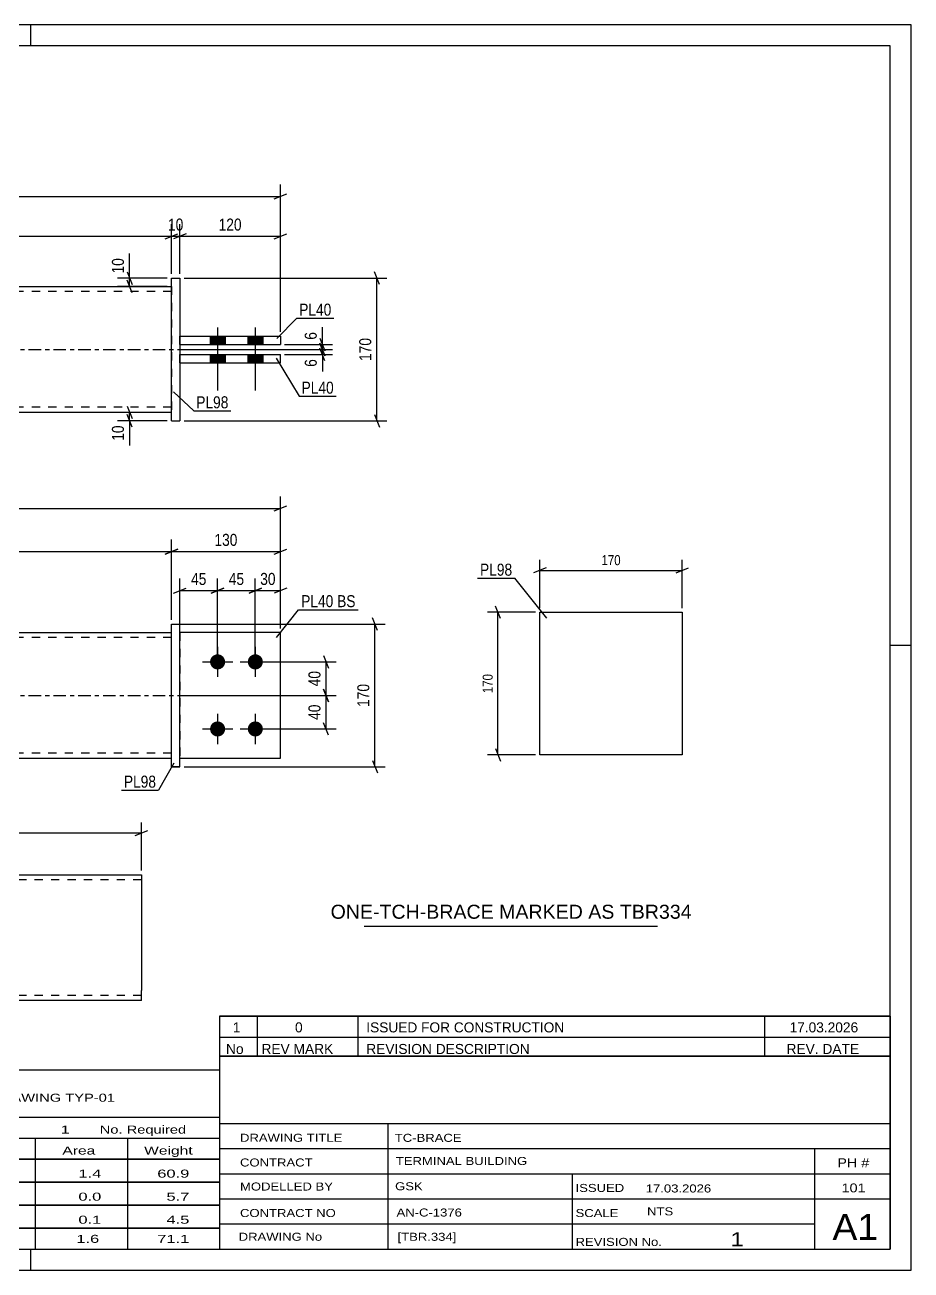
# Model space of a CAD drawing. Header units: millimetres. Extents: x 0 to 420, y 0 to 297.
# Drawn here: x 208.6 to 420, y 0 to 297 of the extents above; entities that cross this region are included whole.
import ezdxf

# ---------------------------------------------------------------- set-up
doc = ezdxf.new("R2010")
doc.units = ezdxf.units.MM
doc.linetypes.add('DXK_LINE_DOT2', pattern=[3.9198, 1.9599, -1.9599])
doc.linetypes.add('DXK_LINE_DOT3', pattern=[5.9187, 2.979, -0.9799, 0.9799, -0.9799])
doc.styles.add('Arial', font='ARIAL.TTF', dxfattribs={"height": 0.2})
doc.styles.add('Arial Narrow', font='ARIALN.TTF', dxfattribs={"height": 0.2})

# ---------------------------------------------------------------- blocks, each defined once
blk = doc.blocks.new('Unknown-581363217-1163')
at = {"color": 5, "linetype": 'Continuous'}
for p, q in [((420, 297), (0, 297)), ((210, 292), (210, 297)), ((420, 0), (420, 297)), ((415, 292), (5, 292)), ((415, 5), (415, 292)), ((420, 149), (415, 149)), ((5, 5), (415, 5)), ((210, 0), (210, 5)), ((0, 0), (420, 0))]:
    blk.add_line(p, q, dxfattribs=at)
blk = doc.blocks.new('Part-581363217-4012 - 4011')
at = {"color": 2, "linetype": 'Continuous'}
for p, q in [((331.41, 156.89), (365.41, 156.89)), ((331.41, 122.89), (331.41, 156.89)), ((365.41, 156.89), (365.41, 122.89)), ((365.41, 122.89), (331.41, 122.89))]:
    blk.add_line(p, q, dxfattribs=at)
blk = doc.blocks.new('Part-581363217-4025 - 4024')
at = {"color": 2, "linetype": 'Continuous'}
for p, q in [((155.35, 91.88), (155.35, 94.28)), ((155.35, 94.28), (195.35, 94.28)), ((196.35, 94.28), (236.35, 94.28)), ((236.35, 94.28), (236.35, 94.1)), ((236.35, 94.1), (236.35, 91.88)), ((155.35, 66.68), (155.35, 91.88)), ((236.35, 91.88), (236.35, 66.68)), ((155.35, 64.46), (155.35, 66.68)), ((236.35, 64.28), (236.35, 66.68)), ((155.35, 64.28), (155.35, 64.46)), ((195.35, 64.28), (155.35, 64.28)), ((236.35, 64.28), (196.35, 64.28))]:
    blk.add_line(p, q, dxfattribs=at)
at = {"color": 7, "linetype": 'DXK_LINE_DOT2'}
for p, q in [((195.35, 93.08), (155.35, 93.08)), ((236.35, 93.08), (196.35, 93.08)), ((236.35, 93.57), (236.35, 91.88)), ((155.35, 66.68), (155.35, 64.98)), ((155.35, 65.48), (155.35, 65.57)), ((195.35, 65.48), (155.35, 65.48)), ((236.35, 65.48), (196.35, 65.48)), ((236.35, 65.57), (236.35, 66.22)), ((236.35, 65.48), (236.35, 65.57)), ((236.35, 65.48), (236.35, 65.57)), ((155.35, 64.28), (155.35, 64.28))]:
    blk.add_line(p, q, dxfattribs=at)
blk = doc.blocks.new('Part-581363217-1797 - 1794')
at = {"color": 7, "linetype": 'DXK_LINE_DOT2'}
for p, q in [((269.53, 152.07), (245.53, 152.07)), ((245.53, 152.07), (245.53, 122.07)), ((269.53, 122.07), (269.53, 152.07)), ((245.53, 122.07), (269.53, 122.07))]:
    blk.add_line(p, q, dxfattribs=at)
blk = doc.blocks.new('Part-581363217-1798 - 1794')
at = {"color": 2, "linetype": 'Continuous'}
for p, q in [((269.53, 152.07), (245.53, 152.07)), ((269.53, 122.07), (269.53, 152.07)), ((245.53, 122.07), (269.53, 122.07))]:
    blk.add_line(p, q, dxfattribs=at)
at = {"color": 7, "linetype": 'DXK_LINE_DOT2'}
blk.add_line((245.53, 152.07), (245.53, 122.07), dxfattribs=at)
blk = doc.blocks.new('Part-581363217-1799 - 1794')
at = {"color": 2, "linetype": 'Continuous'}
for p, q in [((243.53, 120.07), (243.53, 154.07)), ((243.53, 154.07), (245.53, 154.07)), ((245.53, 120.07), (245.53, 154.07)), ((245.53, 120.07), (243.53, 120.07)), ((243.53, 120.07), (243.53, 120.07))]:
    blk.add_line(p, q, dxfattribs=at)
at = {"color": 7, "linetype": 'DXK_LINE_DOT2'}
for p, q in [((243.53, 154.07), (245.53, 154.07)), ((243.53, 120.07), (245.53, 120.07))]:
    blk.add_line(p, q, dxfattribs=at)
blk = doc.blocks.new('Part-581363217-1803 - 1794')
at = {"linetype": 'Continuous'}
blk.add_hatch(color=2, dxfattribs=at).paths.add_polyline_path([(203.43, 152.07), (202.63, 153.47), (204.23, 153.47)])
at = {"color": 2, "linetype": 'Continuous'}
for p, q in [((163.43, 152.07), (203.43, 152.07)), ((203.43, 152.07), (202.63, 153.47)), ((202.63, 153.47), (204.23, 153.47)), ((204.23, 153.47), (203.43, 152.07)), ((203.53, 152.07), (243.53, 152.07)), ((163.43, 122.07), (203.43, 122.07)), ((203.53, 122.07), (243.53, 122.07))]:
    blk.add_line(p, q, dxfattribs=at)
at = {"color": 7, "linetype": 'DXK_LINE_DOT2'}
for p, q in [((163.43, 122.07), (163.43, 152.07)), ((243.53, 122.07), (243.53, 152.07)), ((203.43, 150.87), (163.43, 150.87)), ((243.53, 150.87), (203.53, 150.87)), ((203.43, 123.27), (163.43, 123.27)), ((243.53, 123.27), (203.53, 123.27))]:
    blk.add_line(p, q, dxfattribs=at)
at = {"color": 7, "linetype": 'DXK_LINE_DOT3'}
for p, q in [((153.43, 137.07), (203.43, 137.07)), ((203.53, 137.07), (253.53, 137.07))]:
    blk.add_line(p, q, dxfattribs=at)
at = {"color": 2, "linetype": 'Continuous'}
blk.add_circle((203.43, 152.97), 1, dxfattribs=at)
blk = doc.blocks.new('Bolt-581363217-1804 - 1794')
at = {"linetype": 'Continuous'}
for points in [[(254.53, 146.87, -1), (254.53, 143.27, -1)], [(263.53, 146.87, -1), (263.53, 143.27, -1)], [(254.53, 130.87, -1), (254.53, 127.27, -1)], [(263.53, 130.87, -1), (263.53, 127.27, -1)]]:
    blk.add_hatch(color=1, dxfattribs=at).paths.add_polyline_path(points)
at = {"color": 1, "linetype": 'Continuous'}
for p, q in [((254.53, 148.67), (254.53, 141.47)), ((263.53, 148.67), (263.53, 141.47)), ((250.93, 145.07), (258.13, 145.07)), ((259.93, 145.07), (267.13, 145.07)), ((254.53, 132.67), (254.53, 125.47)), ((263.53, 132.67), (263.53, 125.47)), ((250.93, 129.07), (258.13, 129.07)), ((259.93, 129.07), (267.13, 129.07))]:
    blk.add_line(p, q, dxfattribs=at)
blk = doc.blocks.new('Bolt-581363217-2572 - 2564')
at = {"linetype": 'Continuous'}
for points in [[(256.33, 222.79), (252.73, 222.79), (252.73, 220.79), (256.33, 220.79)], [(256.33, 222.79), (252.73, 222.79), (252.73, 220.79), (256.33, 220.79)], [(265.33, 222.79), (261.73, 222.79), (261.73, 220.79), (265.33, 220.79)], [(265.33, 222.79), (261.73, 222.79), (261.73, 220.79), (265.33, 220.79)], [(256.33, 218.39), (252.73, 218.39), (252.73, 216.39), (256.33, 216.39)], [(256.33, 218.39), (252.73, 218.39), (252.73, 216.39), (256.33, 216.39)], [(265.33, 218.39), (261.73, 218.39), (261.73, 216.39), (265.33, 216.39)], [(265.33, 218.39), (261.73, 218.39), (261.73, 216.39), (265.33, 216.39)]]:
    blk.add_hatch(color=1, dxfattribs=at).paths.add_polyline_path(points)
at = {"color": 1, "linetype": 'Continuous'}
for p, q in [((252.73, 222.79), (252.73, 220.79)), ((252.73, 222.79), (252.73, 220.79)), ((254.53, 224.79), (254.53, 209.79)), ((254.53, 224.79), (254.53, 209.79)), ((256.33, 222.79), (256.33, 220.79)), ((256.33, 222.79), (256.33, 220.79)), ((261.73, 222.79), (261.73, 220.79)), ((261.73, 222.79), (261.73, 220.79)), ((263.53, 224.79), (263.53, 209.79)), ((263.53, 224.79), (263.53, 209.79)), ((265.33, 222.79), (265.33, 220.79)), ((265.33, 222.79), (265.33, 220.79)), ((252.73, 218.39), (252.73, 216.39)), ((252.73, 218.39), (252.73, 216.39)), ((256.33, 218.39), (256.33, 216.39)), ((256.33, 218.39), (256.33, 216.39)), ((261.73, 218.39), (261.73, 216.39)), ((261.73, 218.39), (261.73, 216.39)), ((265.33, 218.39), (265.33, 216.39)), ((265.33, 218.39), (265.33, 216.39))]:
    blk.add_line(p, q, dxfattribs=at)
blk = doc.blocks.new('Part-581363217-2565 - 2564')
at = {"color": 2, "linetype": 'Continuous'}
for p, q in [((245.53, 222.79), (269.53, 222.79)), ((269.53, 222.79), (269.53, 220.79)), ((245.53, 220.79), (269.53, 220.79))]:
    blk.add_line(p, q, dxfattribs=at)
at = {"color": 7, "linetype": 'DXK_LINE_DOT2'}
for p, q in [((245.53, 220.79), (245.53, 222.79)), ((245.53, 222.79), (269.53, 222.79)), ((269.53, 222.79), (269.53, 222.79)), ((245.53, 220.79), (269.53, 220.79))]:
    blk.add_line(p, q, dxfattribs=at)
blk = doc.blocks.new('Part-581363217-2566 - 2564')
at = {"color": 2, "linetype": 'Continuous'}
for p, q in [((245.53, 218.39), (269.53, 218.39)), ((269.53, 216.39), (269.53, 218.39)), ((245.53, 216.39), (269.53, 216.39))]:
    blk.add_line(p, q, dxfattribs=at)
at = {"color": 7, "linetype": 'DXK_LINE_DOT2'}
for p, q in [((245.53, 216.39), (245.53, 218.39)), ((245.53, 218.39), (269.53, 218.39)), ((245.53, 216.39), (269.53, 216.39))]:
    blk.add_line(p, q, dxfattribs=at)
blk = doc.blocks.new('Part-581363217-2567 - 2564')
at = {"color": 2, "linetype": 'Continuous'}
for p, q in [((243.53, 236.59), (243.53, 236.59)), ((243.53, 202.59), (243.53, 236.59)), ((243.53, 236.59), (245.53, 236.59)), ((245.53, 236.59), (245.53, 236.59)), ((245.53, 236.59), (245.53, 202.59)), ((243.53, 202.59), (245.53, 202.59)), ((243.53, 202.59), (243.53, 202.59)), ((245.53, 202.59), (245.53, 202.59))]:
    blk.add_line(p, q, dxfattribs=at)
at = {"color": 7, "linetype": 'DXK_LINE_DOT2'}
for p, q in [((243.53, 236.59), (243.53, 236.59)), ((243.53, 236.59), (245.53, 236.59)), ((243.53, 202.59), (245.53, 202.59))]:
    blk.add_line(p, q, dxfattribs=at)
blk = doc.blocks.new('Part-581363217-2571 - 2564')
at = {"linetype": 'Continuous'}
blk.add_hatch(color=2, dxfattribs=at).paths.add_polyline_path([(203.43, 219.59), (202.63, 220.99), (204.23, 220.99)])
at = {"color": 2, "linetype": 'Continuous'}
for p, q in [((163.43, 234.59), (203.43, 234.59)), ((203.53, 234.59), (243.53, 234.59)), ((203.43, 219.59), (202.63, 220.99)), ((202.63, 220.99), (204.23, 220.99)), ((204.23, 220.99), (203.43, 219.59)), ((203.43, 204.59), (163.43, 204.59)), ((243.53, 204.59), (203.53, 204.59))]:
    blk.add_line(p, q, dxfattribs=at)
at = {"color": 7, "linetype": 'DXK_LINE_DOT2'}
for p, q in [((163.43, 204.59), (163.43, 234.59)), ((203.43, 233.39), (163.43, 233.39)), ((243.53, 233.39), (203.53, 233.39)), ((243.53, 234.59), (243.53, 204.59)), ((203.43, 205.79), (163.43, 205.79)), ((243.53, 205.79), (203.53, 205.79))]:
    blk.add_line(p, q, dxfattribs=at)
at = {"color": 7, "linetype": 'DXK_LINE_DOT3'}
for p, q in [((153.43, 219.59), (203.43, 219.59)), ((203.53, 219.59), (253.53, 219.59))]:
    blk.add_line(p, q, dxfattribs=at)
at = {"color": 2, "linetype": 'Continuous'}
blk.add_circle((203.43, 220.49), 1, dxfattribs=at)
blk = doc.blocks.new('StraightDimension-581363217-4108 - 4011')
at = {"color": 7, "linetype": 'Continuous'}
for p, q in [((331.41, 157.89), (331.41, 169.39)), ((365.41, 157.89), (365.41, 169.39)), ((332.91, 167.49), (329.91, 166.29)), ((331.41, 166.89), (365.41, 166.89)), ((363.91, 166.29), (366.91, 167.49))]:
    blk.add_line(p, q, dxfattribs=at)
at = {"color": 0}
blk.add_wipeout([(351.2, 167.64), (351.2, 171.14), (345.63, 171.14), (345.63, 167.64)], dxfattribs=at)
at = {"color": 3, "style": 'Arial Narrow'}
blk.add_text('170', height=2.386, dxfattribs=at).set_placement((346.13, 168.14))
blk = doc.blocks.new('StraightDimension-581363217-4112 - 4011')
at = {"color": 7, "linetype": 'Continuous'}
for p, q in [((322.01, 155.39), (320.81, 158.39)), ((330.41, 156.89), (318.91, 156.89)), ((321.41, 122.89), (321.41, 156.89)), ((330.41, 122.89), (318.91, 122.89)), ((320.81, 124.39), (322.01, 121.39))]:
    blk.add_line(p, q, dxfattribs=at)
at = {"color": 0}
blk.add_wipeout([(320.66, 142.68), (317.16, 142.68), (317.16, 137.11), (320.66, 137.11)], dxfattribs=at)
at = {"color": 3, "style": 'Arial Narrow'}
blk.add_text('170', height=2.386, rotation=90.0002, dxfattribs=at).set_placement((320.16, 137.61))
blk = doc.blocks.new('StraightDimension-581363217-4120 - 4024')
at = {"color": 7, "linetype": 'Continuous'}
for p, q in [((156.85, 104.88), (153.85, 103.68)), ((155.35, 95.28), (155.35, 106.78)), ((155.35, 104.28), (236.35, 104.28)), ((234.85, 103.68), (237.85, 104.88)), ((236.35, 95.28), (236.35, 106.78))]:
    blk.add_line(p, q, dxfattribs=at)
at = {"color": 0}
blk.add_wipeout([(199.39, 105.03), (199.39, 108.53), (192.3, 108.53), (192.3, 105.03)], dxfattribs=at)
at = {"color": 3, "style": 'Arial Narrow'}
blk.add_text('2244', height=2.386, dxfattribs=at).set_placement((192.8, 105.53))
blk = doc.blocks.new('StraightDimension-581363217-3636 - 1794')
at = {"color": 7, "linetype": 'Continuous'}
for p, q in [((245.53, 153.07), (245.53, 164.92)), ((254.53, 146.07), (254.53, 164.92)), ((244.03, 161.47), (247.03, 162.67)), ((245.53, 162.07), (254.53, 162.07)), ((256.03, 162.67), (253.03, 161.47))]:
    blk.add_line(p, q, dxfattribs=at)
at = {"color": 0}
blk.add_wipeout([(252.45, 162.82), (252.45, 167.02), (247.6, 167.02), (247.6, 162.82)], dxfattribs=at)
at = {"color": 3, "style": 'Arial Narrow'}
blk.add_text('45', height=2.863, dxfattribs=at).set_placement((248.2, 163.42))
blk = doc.blocks.new('StraightDimension-581363217-3635 - 1794')
at = {"color": 7, "linetype": 'Continuous'}
for p, q in [((254.53, 146.07), (254.53, 164.92)), ((263.53, 146.07), (263.53, 164.92)), ((253.03, 161.47), (256.03, 162.67)), ((254.53, 162.07), (263.53, 162.07)), ((265.03, 162.67), (262.03, 161.47))]:
    blk.add_line(p, q, dxfattribs=at)
at = {"color": 0}
blk.add_wipeout([(261.45, 162.82), (261.45, 167.02), (256.6, 167.02), (256.6, 162.82)], dxfattribs=at)
at = {"color": 3, "style": 'Arial Narrow'}
blk.add_text('45', height=2.863, dxfattribs=at).set_placement((257.2, 163.42))
blk = doc.blocks.new('StraightDimension-581363217-3680 - 1794')
at = {"color": 7, "linetype": 'Continuous'}
for p, q in [((243.53, 155.07), (243.53, 174.24)), ((269.53, 153.07), (269.53, 174.24)), ((245.03, 171.99), (242.03, 170.79)), ((243.53, 171.39), (269.53, 171.39)), ((268.03, 170.79), (271.03, 171.99))]:
    blk.add_line(p, q, dxfattribs=at)
at = {"color": 0}
blk.add_wipeout([(259.87, 172.14), (259.87, 176.34), (253.18, 176.34), (253.18, 172.14)], dxfattribs=at)
at = {"color": 3, "style": 'Arial Narrow'}
blk.add_text('130', height=2.863, dxfattribs=at).set_placement((253.78, 172.74))
blk = doc.blocks.new('StraightDimension-581363217-3569 - 1794')
at = {"color": 7, "linetype": 'Continuous'}
for p, q in [((279.82, 146.57), (281.02, 143.57)), ((264.53, 145.07), (282.82, 145.07)), ((280.42, 137.07), (280.42, 145.07)), ((246.53, 137.07), (282.82, 137.07)), ((281.02, 135.57), (279.82, 138.57))]:
    blk.add_line(p, q, dxfattribs=at)
at = {"color": 0}
blk.add_wipeout([(279.67, 143.5), (275.47, 143.5), (275.47, 138.64), (279.67, 138.64)], dxfattribs=at)
at = {"color": 3, "style": 'Arial Narrow'}
blk.add_text('40', height=2.863, rotation=90.0002, dxfattribs=at).set_placement((279.07, 139.24))
blk = doc.blocks.new('StraightDimension-581363217-3570 - 1794')
at = {"color": 7, "linetype": 'Continuous'}
for p, q in [((246.53, 137.07), (282.82, 137.07)), ((279.82, 138.57), (281.02, 135.57)), ((280.42, 129.07), (280.42, 137.07)), ((264.53, 129.07), (282.82, 129.07)), ((281.02, 127.57), (279.82, 130.57))]:
    blk.add_line(p, q, dxfattribs=at)
at = {"color": 0}
blk.add_wipeout([(279.67, 135.5), (275.47, 135.5), (275.47, 130.64), (279.67, 130.64)], dxfattribs=at)
at = {"color": 3, "style": 'Arial Narrow'}
blk.add_text('40', height=2.863, rotation=90.0002, dxfattribs=at).set_placement((279.07, 131.24))
blk = doc.blocks.new('StraightDimension-581363217-3634 - 1794')
at = {"color": 7, "linetype": 'Continuous'}
for p, q in [((263.53, 146.07), (263.53, 164.92)), ((269.53, 153.07), (269.53, 164.92)), ((262.03, 161.47), (265.03, 162.67)), ((263.53, 162.07), (269.53, 162.07)), ((271.03, 162.67), (268.03, 161.47))]:
    blk.add_line(p, q, dxfattribs=at)
at = {"color": 0}
blk.add_wipeout([(268.95, 162.82), (268.95, 167.02), (264.1, 167.02), (264.1, 162.82)], dxfattribs=at)
at = {"color": 3, "style": 'Arial Narrow'}
blk.add_text('30', height=2.863, dxfattribs=at).set_placement((264.7, 163.42))
blk = doc.blocks.new('StraightDimension-581363217-3681 - 1794')
at = {"color": 7, "linetype": 'Continuous'}
for p, q in [((163.43, 155.07), (163.43, 174.24)), ((243.53, 155.07), (243.53, 174.24)), ((164.93, 171.99), (161.93, 170.79)), ((163.43, 171.39), (243.53, 171.39)), ((242.03, 170.79), (245.03, 171.99))]:
    blk.add_line(p, q, dxfattribs=at)
at = {"color": 0}
blk.add_wipeout([(207.73, 172.14), (207.73, 176.34), (199.22, 176.34), (199.22, 172.14)], dxfattribs=at)
at = {"color": 3, "style": 'Arial Narrow'}
blk.add_text('2244', height=2.863, dxfattribs=at).set_placement((199.82, 172.74))
blk = doc.blocks.new('StraightDimension-581363217-3888 - 1794')
at = {"color": 7, "linetype": 'Continuous'}
for p, q in [((292.68, 152.57), (291.48, 155.57)), ((245.53, 154.07), (294.48, 154.07)), ((292.08, 120.07), (292.08, 154.07)), ((246.53, 120.07), (294.48, 120.07)), ((291.48, 121.57), (292.68, 118.57))]:
    blk.add_line(p, q, dxfattribs=at)
at = {"color": 0}
blk.add_wipeout([(291.33, 140.41), (287.13, 140.41), (287.13, 133.73), (291.33, 133.73)], dxfattribs=at)
at = {"color": 3, "style": 'Arial Narrow'}
blk.add_text('170', height=2.863, rotation=90.0002, dxfattribs=at).set_placement((290.73, 134.33))
blk = doc.blocks.new('StraightDimension-581363217-4561 - 1794')
at = {"color": 7, "linetype": 'Continuous'}
for p, q in [((137.43, 153.07), (137.43, 184.54)), ((269.53, 153.07), (269.53, 184.54)), ((138.93, 182.29), (135.93, 181.09)), ((137.43, 181.69), (269.53, 181.69)), ((268.03, 181.09), (271.03, 182.29))]:
    blk.add_line(p, q, dxfattribs=at)
at = {"color": 0}
blk.add_wipeout([(207.73, 182.44), (207.73, 186.64), (199.22, 186.64), (199.22, 182.44)], dxfattribs=at)
at = {"color": 3, "style": 'Arial Narrow'}
blk.add_text('2504', height=2.863, dxfattribs=at).set_placement((199.82, 183.04))
blk = doc.blocks.new('StraightDimension-581363217-3194 - 2564')
at = {"color": 7, "linetype": 'Continuous'}
for p, q in [((242.03, 245.99), (245.03, 247.19)), ((243.53, 237.59), (243.53, 249.44)), ((243.53, 246.59), (245.53, 246.59)), ((247.03, 247.19), (244.03, 245.99)), ((245.53, 237.59), (245.53, 249.44))]:
    blk.add_line(p, q, dxfattribs=at)
at = {"color": 0}
blk.add_wipeout([(246.95, 247.34), (246.95, 251.54), (242.1, 251.54), (242.1, 247.34)], dxfattribs=at)
at = {"color": 3, "style": 'Arial Narrow'}
blk.add_text('10', height=2.863, dxfattribs=at).set_placement((242.7, 247.94))
blk = doc.blocks.new('StraightDimension-581363217-2739 - 2564')
at = {"color": 7, "linetype": 'Continuous'}
for p, q in [((293.13, 235.09), (291.93, 238.09)), ((246.53, 236.59), (294.93, 236.59)), ((292.53, 202.59), (292.53, 236.59)), ((246.53, 202.59), (294.93, 202.59)), ((291.93, 204.09), (293.13, 201.09))]:
    blk.add_line(p, q, dxfattribs=at)
at = {"color": 0}
blk.add_wipeout([(291.78, 222.93), (287.58, 222.93), (287.58, 216.25), (291.78, 216.25)], dxfattribs=at)
at = {"color": 3, "style": 'Arial Narrow'}
blk.add_text('170', height=2.863, rotation=90.0002, dxfattribs=at).set_placement((291.18, 216.85))
blk = doc.blocks.new('StraightDimension-581363217-3336 - 2564')
at = {"color": 7, "linetype": 'Continuous'}
for p, q in [((137.43, 223.79), (137.43, 258.96)), ((269.53, 223.79), (269.53, 258.96)), ((138.93, 256.71), (135.93, 255.51)), ((137.43, 256.11), (269.53, 256.11)), ((268.03, 255.51), (271.03, 256.71))]:
    blk.add_line(p, q, dxfattribs=at)
at = {"color": 0}
blk.add_wipeout([(207.73, 256.86), (207.73, 261.06), (199.22, 261.06), (199.22, 256.86)], dxfattribs=at)
at = {"color": 3, "style": 'Arial Narrow'}
blk.add_text('2504', height=2.863, dxfattribs=at).set_placement((199.82, 257.46))
blk = doc.blocks.new('StraightDimension-581363217-3193 - 2564')
at = {"color": 7, "linetype": 'Continuous'}
for p, q in [((247.03, 247.19), (244.03, 245.99)), ((245.53, 237.59), (245.53, 249.44)), ((245.53, 246.59), (269.53, 246.59)), ((268.03, 245.99), (271.03, 247.19)), ((269.53, 223.79), (269.53, 249.44))]:
    blk.add_line(p, q, dxfattribs=at)
at = {"color": 0}
blk.add_wipeout([(260.87, 247.34), (260.87, 251.54), (254.18, 251.54), (254.18, 247.34)], dxfattribs=at)
at = {"color": 3, "style": 'Arial Narrow'}
blk.add_text('120', height=2.863, dxfattribs=at).set_placement((254.78, 247.94))
blk = doc.blocks.new('StraightDimension-581363217-3036 - 2564')
at = {"color": 7, "linetype": 'Continuous'}
for p, q in [((232.93, 238.09), (234.13, 235.09)), ((242.53, 236.59), (230.68, 236.59)), ((234.13, 233.09), (232.93, 236.09)), ((233.53, 234.59), (233.53, 236.59)), ((242.53, 234.59), (230.68, 234.59))]:
    blk.add_line(p, q, dxfattribs=at)
at = {"color": 0}
blk.add_wipeout([(232.78, 241.97), (228.58, 241.97), (228.58, 237.11), (232.78, 237.11)], dxfattribs=at)
at = {"color": 7, "linetype": 'Continuous'}
blk.add_line((233.53, 236.59), (233.53, 242.5), dxfattribs=at)
blk.add_line((233.53, 236.59), (233.53, 242.5), dxfattribs=at)
at = {"color": 3, "style": 'Arial Narrow'}
blk.add_text('10', height=2.863, rotation=90.0002, dxfattribs=at).set_placement((232.18, 237.71))
blk = doc.blocks.new('StraightDimension-581363217-3057 - 2564')
at = {"color": 7, "linetype": 'Continuous'}
for p, q in [((232.93, 206.09), (234.13, 203.09)), ((242.53, 204.59), (230.68, 204.59)), ((242.53, 202.59), (230.68, 202.59)), ((234.13, 201.09), (232.93, 204.09)), ((233.53, 202.59), (233.53, 204.59))]:
    blk.add_line(p, q, dxfattribs=at)
at = {"color": 0}
blk.add_wipeout([(232.78, 202.06), (228.58, 202.06), (228.58, 197.21), (232.78, 197.21)], dxfattribs=at)
at = {"color": 7, "linetype": 'Continuous'}
blk.add_line((233.53, 202.59), (233.53, 196.68), dxfattribs=at)
blk.add_line((233.53, 202.59), (233.53, 196.68), dxfattribs=at)
at = {"color": 3, "style": 'Arial Narrow'}
blk.add_text('10', height=2.863, rotation=90.0002, dxfattribs=at).set_placement((232.18, 197.81))
blk = doc.blocks.new('StraightDimension-581363217-3067 - 2564')
at = {"color": 7, "linetype": 'Continuous'}
for p, q in [((270.53, 220.79), (281.93, 220.79)), ((278.93, 222.29), (280.13, 219.29)), ((280.13, 218.09), (278.93, 221.09)), ((279.53, 219.59), (279.53, 220.79)), ((246.53, 219.59), (281.93, 219.59))]:
    blk.add_line(p, q, dxfattribs=at)
at = {"color": 0}
blk.add_wipeout([(278.78, 224.34), (274.58, 224.34), (274.58, 221.31), (278.78, 221.31)], dxfattribs=at)
at = {"color": 7, "linetype": 'Continuous'}
blk.add_line((279.53, 220.79), (279.53, 224.87), dxfattribs=at)
blk.add_line((279.53, 220.79), (279.53, 224.87), dxfattribs=at)
at = {"color": 3, "style": 'Arial Narrow'}
blk.add_text('6', height=2.86, rotation=90.0002, dxfattribs=at).set_placement((278.18, 221.91))
blk = doc.blocks.new('StraightDimension-581363217-3068 - 2564')
at = {"color": 7, "linetype": 'Continuous'}
for p, q in [((278.93, 221.09), (280.13, 218.09)), ((280.13, 216.89), (278.93, 219.89)), ((246.53, 219.59), (281.93, 219.59)), ((270.53, 218.39), (281.93, 218.39)), ((279.53, 218.39), (279.53, 219.59))]:
    blk.add_line(p, q, dxfattribs=at)
at = {"color": 0}
blk.add_wipeout([(278.78, 217.86), (274.58, 217.86), (274.58, 214.84), (278.78, 214.84)], dxfattribs=at)
at = {"color": 7, "linetype": 'Continuous'}
blk.add_line((279.53, 218.39), (279.53, 214.31), dxfattribs=at)
blk.add_line((279.53, 218.39), (279.53, 214.31), dxfattribs=at)
at = {"color": 3, "style": 'Arial Narrow'}
blk.add_text('6', height=2.86, rotation=90.0002, dxfattribs=at).set_placement((278.18, 215.44))
blk = doc.blocks.new('StraightDimension-581363217-3195 - 2564')
at = {"color": 7, "linetype": 'Continuous'}
for p, q in [((164.93, 247.19), (161.93, 245.99)), ((163.43, 237.59), (163.43, 249.44)), ((163.43, 246.59), (243.53, 246.59)), ((242.03, 245.99), (245.03, 247.19)), ((243.53, 237.59), (243.53, 249.44))]:
    blk.add_line(p, q, dxfattribs=at)
at = {"color": 0}
blk.add_wipeout([(207.73, 247.34), (207.73, 251.54), (199.22, 251.54), (199.22, 247.34)], dxfattribs=at)
at = {"color": 3, "style": 'Arial Narrow'}
blk.add_text('2244', height=2.863, dxfattribs=at).set_placement((199.82, 247.94))
blk = doc.blocks.new('Mark-581363217-4125 - 4011')
at = {"color": 0}
blk.add_wipeout([(324.82, 165.63), (324.82, 168.63), (317.15, 168.63), (317.15, 165.63)], dxfattribs=at)
blk.add_wipeout([(324.82, 165.63), (324.82, 168.63), (317.15, 168.63), (317.15, 165.63)], dxfattribs=at)
at = {"color": 30, "linetype": 'Continuous'}
for p in [(316.55, 165.03), (333.11, 155.5)]:
    blk.add_line(p, (325.42, 165.03), dxfattribs=at)
at = {"color": 3, "style": 'Arial Narrow'}
blk.add_text('PL98', height=2.863, dxfattribs=at).set_placement((317.15, 165.63))
blk = doc.blocks.new('Unknown-581363217-4690')
at = {"color": 7, "linetype": 'Continuous'}
for p, q in [((255, 51.05), (255, 5)), ((255, 51.05), (415, 51.05)), ((415, 51), (415, 5)), ((255, 35), (415, 35)), ((295.14, 35), (295.14, 5)), ((255, 29), (415, 29)), ((397, 5.05), (397, 29.05)), ((255, 23), (415, 23)), ((339.14, 23), (339.14, 5)), ((255, 17), (415, 17)), ((255, 11), (397, 11)), ((255, 5), (415, 5))]:
    blk.add_line(p, q, dxfattribs=at)
at = {"color": 7, "style": 'Arial Narrow'}
for s, height, width, p in [('DRAWING TITLE', 1.9089, 1.425378, (259.88, 30.61)), ('TC-BRACE', 1.909, 1.425378, (296.81, 30.59)), ('TERMINAL BUILDING', 1.9089, 1.425378, (297.06, 25.07)), ('CONTRACT', 1.909, 1.425378, (259.88, 24.71)), ('MODELLED BY', 1.9089, 1.425378, (259.88, 18.98)), ('GSK', 1.909, 1.425378, (296.88, 19.04)), ('ISSUED', 1.909, 1.425378, (339.94, 18.64)), ('17.03.2026', 1.909, 1.425378, (356.69, 18.52)), ('CONTRACT NO', 1.9089, 1.425378, (259.88, 12.66)), ('AN-C-1376', 1.909, 1.425378, (297.23, 12.78)), ('SCALE', 1.909, 1.425378, (339.94, 12.65)), ('A1', 6.204, 1.25, (401.24, 7.2)), ('DRAWING No', 1.909, 1.425378, (259.56, 7)), ('[TBR.334]', 1.909, 1.425378, (297.46, 6.99)), ('1', 3.34, 1.5, (376.91, 5.68)), ('REVISION No.', 1.9089, 1.425378, (339.94, 5.77))]:
    blk.add_text(s, height=height, dxfattribs=dict(at, width=width)).set_placement(p)
at = {"color": 7, "linetype": 'Continuous', "style": 'Arial Narrow'}
for s, height, width, p in [('PH #', 2.1, 1.42538, (402.4, 24.55)), ('101', 2.1, 1.42538, (403.41, 18.55)), ('NTS', 1.909, 1.425378, (357, 13.05))]:
    blk.add_text(s, height=height, dxfattribs=dict(at, width=width)).set_placement(p)
blk = doc.blocks.new('Unknown-581363217-4691')
at = {"color": 7, "linetype": 'Continuous'}
for p, q in [((255, 60.55), (415, 60.55)), ((415, 60.55), (255, 60.55)), ((255, 60.55), (255, 55.55)), ((264, 60.55), (264, 55.55)), ((288, 60.55), (288, 55.55)), ((385, 60.55), (385, 55.55)), ((415, 60.55), (415, 55.55)), ((255, 55.55), (415, 55.55)), ((255, 55.55), (255, 51.05)), ((255, 55.55), (415, 55.55)), ((264, 55.55), (264, 51.05)), ((288, 55.55), (288, 51.05)), ((385, 55.55), (385, 51.05)), ((415, 55.55), (415, 51.05)), ((415, 51.05), (255, 51.05))]:
    blk.add_line(p, q, dxfattribs=at)
at = {"color": 7, "linetype": 'Continuous', "style": 'Arial Narrow'}
for s, height, width, p in [('1', 2.39, 1.196471, (258.16, 56.7)), ('0', 2.39, 1.196471, (273, 56.7)), ('ISSUED FOR CONSTRUCTION', 2.3861, 1.196471, (290, 56.7)), ('17.03.2026', 2.386, 1.196471, (391, 56.7)), ('No', 2.386, 1.2, (256.54, 51.55)), ('REV MARK', 2.386, 1.2, (265, 51.55)), ('REVISION DESCRIPTION', 2.3861, 1.2, (290, 51.55)), ('REV. DATE', 2.386, 1.2, (390.28, 51.55))]:
    blk.add_text(s, height=height, dxfattribs=dict(at, width=width)).set_placement(p)
blk = doc.blocks.new('Unknown-581363217-4692')
at = {"color": 7, "linetype": 'Continuous'}
for p, q in [((95, 47.75), (255, 47.75)), ((95, 36.5), (95, 47.75)), ((255, 47.75), (255, 36.5)), ((95, 36.5), (255, 36.5)), ((95, 36.5), (95, 31.5)), ((255, 36.5), (255, 31.5)), ((95, 31.5), (255, 31.5)), ((95, 31.5), (95, 26.5)), ((119, 31.5), (119, 26.5)), ((154.5, 31.5), (154.5, 26.5)), ((180.5, 31.5), (180.5, 26.5)), ((193.5, 31.5), (193.5, 26.5)), ((211, 31.5), (211, 26.5)), ((233, 31.5), (233, 26.5)), ((255, 31.5), (255, 26.5)), ((95, 26.5), (255, 26.5)), ((95, 26.45), (95, 21.05)), ((95, 26.45), (255, 26.45)), ((119, 26.5), (119, 21)), ((154.5, 26.5), (154.5, 21)), ((180.5, 26.5), (180.5, 21)), ((193.5, 26.5), (193.5, 21)), ((211, 26.5), (211, 21)), ((233, 26.5), (233, 21)), ((255, 26.45), (255, 21.05)), ((95, 21.05), (255, 21.05)), ((95, 20.95), (95, 15.55)), ((95, 20.95), (255, 20.95)), ((119, 21), (119, 15.5)), ((154.5, 21), (154.5, 15.5)), ((180.5, 21), (180.5, 15.5)), ((193.5, 21), (193.5, 15.5)), ((211, 21), (211, 15.5)), ((233, 21), (233, 15.5)), ((255, 20.95), (255, 15.55)), ((95, 15.55), (255, 15.55)), ((95, 15.45), (95, 10.05)), ((95, 15.45), (255, 15.45)), ((119, 15.5), (119, 10)), ((154.5, 15.5), (154.5, 10)), ((180.5, 15.5), (180.5, 10)), ((193.5, 15.5), (193.5, 10)), ((211, 15.5), (211, 10)), ((233, 15.5), (233, 10)), ((255, 15.45), (255, 10.05)), ((95, 10.05), (255, 10.05)), ((95, 10), (255, 10)), ((95, 10), (95, 5)), ((211, 10), (211, 5)), ((233, 10), (233, 5)), ((255, 10), (255, 5)), ((95, 5), (255, 5))]:
    blk.add_line(p, q, dxfattribs=at)
at = {"color": 7, "style": 'Arial Narrow'}
for s, height, width, p in [('GENERAL NOTES & WELD DETAILS :', 2.8633, 1.4, (96.15, 40.06)), ('REFER TYP DRAWING TYP-01', 1.9089, 1.6, (179.7, 40.16)), ("MATERIAL LIST FOR ASSEMBLY MK'D", 1.9089, 1.6, (96.15, 32.56)), ('TBR334', 1.909, 1.794707, (187.59, 32.47)), ('1', 1.91, 1.794707, (217.08, 32.56)), ('No. Required', 1.9089, 1.6, (226.41, 32.56)), ('Mark', 1.909, 1.7, (96.34, 27.5)), ('Profile', 1.909, 1.7, (129.41, 27.5)), ('Material', 1.909, 1.7, (159.54, 27.56)), ('No.', 1.909, 1.7, (184.5, 27.56)), ('Length', 1.909, 1.7, (195, 27.56)), ('Area', 1.909, 1.7, (217.5, 27.56)), ('Weight', 1.909, 1.7, (237, 27.56))]:
    blk.add_text(s, height=height, dxfattribs=dict(at, width=width)).set_placement(p)
at = {"color": 7, "linetype": 'Continuous', "style": 'Arial Narrow'}
for s, height, width, p in [('TBR334', 1.909, 1.794707, (96.5, 22.06)), ('SHS150*6', 1.909, 1.794707, (121, 22.06)), ('E350', 1.909, 1.794707, (160.74, 22.06)), ('1', 1.91, 1.794707, (184.86, 22.06)), ('2244', 1.909, 1.794707, (197.58, 22.06)), ('1.4', 1.909, 1.794707, (221.32, 22.06)), ('60.9', 1.909, 1.794707, (240.14, 22.06)), ('PL40', 1.909, 1.794707, (96.5, 16.56)), ('PL10*120', 1.909, 1.794707, (121, 16.56)), ('E350', 1.909, 1.794707, (160.74, 16.56)), ('4', 1.91, 1.794707, (184.86, 16.56)), ('150', 1.909, 1.794707, (199.77, 16.56)), ('0.0', 1.909, 1.794707, (221.32, 16.56)), ('5.7', 1.909, 1.794707, (242.33, 16.56)), ('PL98', 1.909, 1.794707, (96.5, 11.06)), ('PL10*170', 1.909, 1.794707, (121, 11.06)), ('E350', 1.909, 1.794707, (160.74, 11.06)), ('2', 1.91, 1.794707, (184.86, 11.06)), ('170', 1.909, 1.794707, (199.77, 11.06)), ('0.1', 1.909, 1.794707, (221.32, 11.06)), ('4.5', 1.909, 1.794707, (242.33, 11.06)), ('Total', 1.909, 1.7, (197.33, 6.5)), ('1.6', 1.909, 1.794707, (220.83, 6.5)), ('71.1', 1.909, 1.794707, (240.14, 6.5))]:
    blk.add_text(s, height=height, dxfattribs=dict(at, width=width)).set_placement(p)
blk = doc.blocks.new('Unknown-581363217-4693')
at = {"color": 7, "linetype": 'Continuous'}
blk.add_line((289.5, 82.05), (359.5, 82.05), dxfattribs=at)
at = {"color": 7, "style": 'Arial'}
blk.add_text('ONE-TCH-BRACE MARKED AS TBR334', height=3.3428, dxfattribs=at).set_placement((281.49, 83.8))
blk = doc.blocks.new('MarkSet-581363217-3870 - 1794')
at = {"color": 0}
blk.add_wipeout([(282.15, 158.12), (282.15, 161.12), (274.47, 161.12), (274.47, 158.12)], dxfattribs=at)
blk.add_wipeout([(282.15, 158.12), (282.15, 161.12), (274.47, 161.12), (274.47, 158.12)], dxfattribs=at)
at = {"color": 30, "linetype": 'Continuous'}
blk.add_line((268.58, 150.91), (273.87, 157.52), dxfattribs=at)
at = {"color": 0}
blk.add_wipeout([(287.43, 158.12), (287.43, 161.12), (283.05, 161.12), (283.05, 158.12)], dxfattribs=at)
blk.add_wipeout([(287.43, 158.12), (287.43, 161.12), (283.05, 161.12), (283.05, 158.12)], dxfattribs=at)
at = {"color": 30, "linetype": 'Continuous'}
blk.add_line((273.87, 157.52), (288.03, 157.52), dxfattribs=at)
at = {"color": 3, "style": 'Arial Narrow'}
for s, p in [('PL40', (274.47, 158.12)), ('BS', (283.05, 158.12))]:
    blk.add_text(s, height=2.863, dxfattribs=at).set_placement(p)
blk = doc.blocks.new('Mark-581363217-3875 - 1794')
at = {"color": 0}
blk.add_wipeout([(239.85, 115.07), (239.85, 118.07), (232.17, 118.07), (232.17, 115.07)], dxfattribs=at)
blk.add_wipeout([(239.85, 115.07), (239.85, 118.07), (232.17, 118.07), (232.17, 115.07)], dxfattribs=at)
at = {"color": 30, "linetype": 'Continuous'}
for p in [(244.06, 120.9), (231.57, 114.47)]:
    blk.add_line(p, (240.45, 114.47), dxfattribs=at)
at = {"color": 3, "style": 'Arial Narrow'}
blk.add_text('PL98', height=2.863, dxfattribs=at).set_placement((232.17, 115.07))
blk = doc.blocks.new('Mark-581363217-3409 - 2564')
at = {"color": 0}
blk.add_wipeout([(281.67, 227.65), (281.67, 230.65), (274, 230.65), (274, 227.65)], dxfattribs=at)
blk.add_wipeout([(281.67, 227.65), (281.67, 230.65), (274, 230.65), (274, 227.65)], dxfattribs=at)
at = {"color": 30, "linetype": 'Continuous'}
for p, q in [((268.67, 222.17), (273.4, 227.05)), ((273.4, 227.05), (282.27, 227.05))]:
    blk.add_line(p, q, dxfattribs=at)
at = {"color": 3, "style": 'Arial Narrow'}
blk.add_text('PL40', height=2.863, dxfattribs=at).set_placement((274, 227.65))
blk = doc.blocks.new('Mark-581363217-3412 - 2564')
at = {"color": 0}
blk.add_wipeout([(282.24, 209.04), (282.24, 212.04), (274.57, 212.04), (274.57, 209.04)], dxfattribs=at)
blk.add_wipeout([(282.24, 209.04), (282.24, 212.04), (274.57, 212.04), (274.57, 209.04)], dxfattribs=at)
at = {"color": 30, "linetype": 'Continuous'}
for p, q in [((268.54, 217.49), (273.97, 208.44)), ((273.97, 208.44), (282.84, 208.44))]:
    blk.add_line(p, q, dxfattribs=at)
at = {"color": 3, "style": 'Arial Narrow'}
blk.add_text('PL40', height=2.863, dxfattribs=at).set_placement((274.57, 209.04))
blk = doc.blocks.new('Mark-581363217-3415 - 2564')
at = {"color": 0}
blk.add_wipeout([(257.11, 205.55), (257.11, 208.55), (249.44, 208.55), (249.44, 205.55)], dxfattribs=at)
blk.add_wipeout([(257.11, 205.55), (257.11, 208.55), (249.44, 208.55), (249.44, 205.55)], dxfattribs=at)
at = {"color": 30, "linetype": 'Continuous'}
for p, q in [((243.98, 209.45), (248.84, 204.95)), ((248.84, 204.95), (257.71, 204.95))]:
    blk.add_line(p, q, dxfattribs=at)
at = {"color": 3, "style": 'Arial Narrow'}
blk.add_text('PL98', height=2.863, dxfattribs=at).set_placement((249.44, 205.55))

msp = doc.modelspace()

# ---------------------------------------------------------------- block references
for name in ['Unknown-581363217-1163', 'Part-581363217-2567 - 2564', 'Part-581363217-2571 - 2564', 'Part-581363217-2565 - 2564', 'Bolt-581363217-2572 - 2564', 'Part-581363217-2566 - 2564', 'Part-581363217-4012 - 4011', 'Part-581363217-1803 - 1794', 'Part-581363217-1799 - 1794', 'Part-581363217-1797 - 1794', 'Part-581363217-1798 - 1794', 'Bolt-581363217-1804 - 1794', 'Part-581363217-4025 - 4024', 'Unknown-581363217-4693', 'Unknown-581363217-4691', 'Unknown-581363217-4690', 'Unknown-581363217-4692']:
    msp.add_blockref(name, (0, 0))

# ---------------------------------------------------------------- next in the draw order: block references
for name in ['StraightDimension-581363217-3194 - 2564', 'StraightDimension-581363217-3057 - 2564', 'StraightDimension-581363217-4108 - 4011', 'StraightDimension-581363217-3636 - 1794', 'StraightDimension-581363217-4120 - 4024']:
    msp.add_blockref(name, (0, 0))

# ---------------------------------------------------------------- next in the draw order: block references
for name in ['StraightDimension-581363217-2739 - 2564', 'StraightDimension-581363217-3635 - 1794', 'StraightDimension-581363217-4112 - 4011']:
    msp.add_blockref(name, (0, 0))

# ---------------------------------------------------------------- next in the draw order: block references
for name in ['StraightDimension-581363217-3336 - 2564', 'Mark-581363217-3415 - 2564', 'StraightDimension-581363217-3680 - 1794', 'Mark-581363217-4125 - 4011', 'StraightDimension-581363217-3569 - 1794']:
    msp.add_blockref(name, (0, 0))

# ---------------------------------------------------------------- next in the draw order: block references
for name in ['StraightDimension-581363217-3193 - 2564', 'StraightDimension-581363217-3036 - 2564', 'StraightDimension-581363217-3681 - 1794', 'StraightDimension-581363217-3634 - 1794', 'StraightDimension-581363217-3570 - 1794']:
    msp.add_blockref(name, (0, 0))

# ---------------------------------------------------------------- next in the draw order: block references
for name in ['StraightDimension-581363217-3195 - 2564', 'StraightDimension-581363217-3067 - 2564', 'StraightDimension-581363217-3888 - 1794']:
    msp.add_blockref(name, (0, 0))

# ---------------------------------------------------------------- next in the draw order: block references
for name in ['StraightDimension-581363217-3068 - 2564', 'StraightDimension-581363217-4561 - 1794', 'Mark-581363217-3875 - 1794']:
    msp.add_blockref(name, (0, 0))

# ---------------------------------------------------------------- next in the draw order: block references
for name in ['Mark-581363217-3409 - 2564', 'Mark-581363217-3412 - 2564', 'MarkSet-581363217-3870 - 1794']:
    msp.add_blockref(name, (0, 0))

doc.saveas('drawing.dxf')
